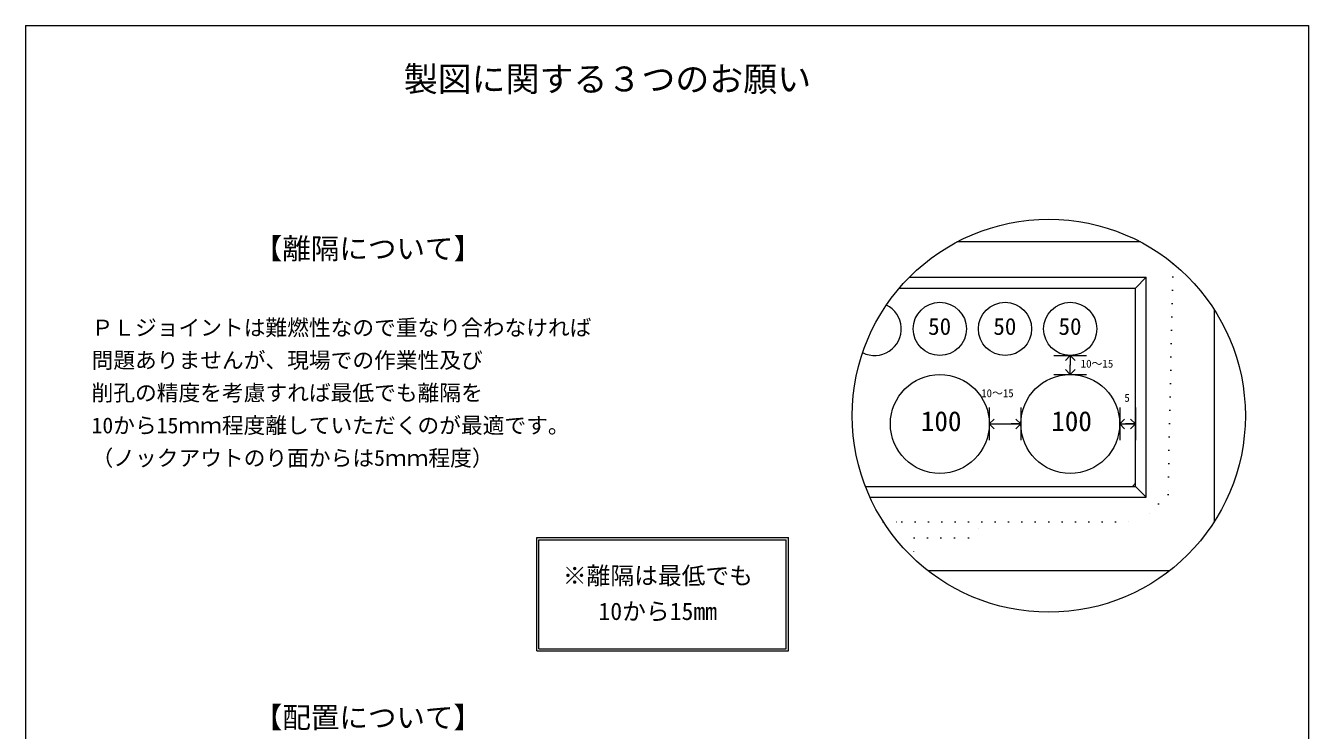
# Model space of a CAD drawing. Units: millimetres, scale not verified. Extents: x -4890 to 18490, y -2302 to 2302.
# Drawn here: x -4890 to -1830, y 620 to 2302 of the extents above; entities that cross this region are included whole.
import ezdxf
from ezdxf.enums import TextEntityAlignment as Align

# ---------------------------------------------------------------- set-up
doc = ezdxf.new("R2010")
doc.units = ezdxf.units.MM
doc.header["$LTSCALE"] = 10
doc.linetypes.add('DASHED1', pattern=[1.8, 1.2, -0.6])
doc.linetypes.add('USER5', pattern=[3.185, 0.01, -3.175])
for name, color, linetype, lineweight in [('0-2_waku', 7, 'Continuous', 18), ('0-3_gaikei', 7, 'Continuous', 18), ('0-4_kakure', 7, 'DASHED1', 5), ('0-5_sunpou', 7, 'Continuous', 5), ('0-8_hole', 7, 'Continuous', 18), ('0-9_uchigawa', 6, 'Continuous', 18), ('0-E_文字１', 7, 'Continuous', 18)]:
    doc.layers.add(name, color=color, linetype=linetype, lineweight=lineweight)
doc.styles.add('ＭＳ ゴシック', font='')
doc.styles.get('ＭＳ ゴシック').set_extended_font_data('MS Gothic')

# ---------------------------------------------------------------- blocks, each defined once
blk = doc.blocks.new('_Open90')
at = {"layer": '0-5_sunpou'}
blk.add_line((0, 0), (-1, 0), dxfattribs=at)
blk.add_lwpolyline([(-0.5, 0.5), (0, 0), (-0.5, -0.5)], dxfattribs=at)

msp = doc.modelspace()

# ---------------------------------------------------------------- linework, layer by layer
at = {"layer": '0-2_waku'}
for p, q in [((-4890.06, 2301.53), (-1830.06, 2301.53)), ((-4890.06, 2301.53), (-1830.06, 2301.53)), ((-4890.06, 2301.53), (-4890.06, -1973.47)), ((-1830.06, 2301.53), (-1830.06, -1973.47))]:
    msp.add_line(p, q, dxfattribs=at)
at = {"layer": '0-3_gaikei'}
for p, q in [((-2230.19, 1785.25), (-2668.32, 1785.25)), ((-2053.97, 1118.51), (-2053.97, 1622.88)), ((-2737.86, 1001.17), (-2160.64, 1001.17))]:
    msp.add_line(p, q, dxfattribs=at)
at = {"layer": '0-4_kakure', "linetype": 'USER5', "lineweight": 18}
for p, q in [((-2844.09, 1117.81), (-2799.88, 1117.81)), ((-2799.88, 1117.81), (-2229.64, 1117.81)), ((-2799.88, 1117.81), (-2229.64, 1117.81)), ((-2770.14, 1078.93), (-2773.28, 1031.8)), ((-2770.14, 1078.93), (-2666.46, 1078.93))]:
    msp.add_line(p, q, dxfattribs=at)
for points in [[(-2152.98, 1734.1), (-2164.84, 1182.61), (-2229.64, 1117.81)], [(-2770.14, 1078.93), (-2640.54, 1078.93), (-2601.66, 1117.81)]]:
    msp.add_lwpolyline(points, dxfattribs=at)
at = {"layer": '0-5_sunpou', "color": 150, "lineweight": 18}
for p, q in [((-2437, 1514.38), (-2359.24, 1514.38)), ((-2437, 1469.02), (-2359.24, 1469.02)), ((-2591.23, 1389.97), (-2591.23, 1312.21)), ((-2516.06, 1389.97), (-2516.06, 1312.21)), ((-2280.08, 1389.97), (-2280.08, 1312.21)), ((-2242.6, 1389.97), (-2242.6, 1312.21)), ((-2591.23, 1351.09), (-2516.06, 1351.09)), ((-2280.08, 1351.09), (-2242.6, 1351.09)), ((-2242.6, 1209.44), (-2249.77, 1202.05))]:
    msp.add_line(p, q, dxfattribs=at)
msp.add_circle((-2449.25, 1370.69), 468.88, dxfattribs=at)
at = {"layer": '0-8_hole'}
for centre, radius in [((-2709.16, 1577.89), 63.5), ((-2553.64, 1577.89), 63.5), ((-2398.12, 1577.89), 63.5), ((-2709.16, 1351.09), 117.94), ((-2398.12, 1351.09), 117.94)]:
    msp.add_circle(centre, radius, dxfattribs=at)
msp.add_arc((-2864.68, 1577.89), 63.5, 243.19936, 63.78529, dxfattribs=at)
at = {"layer": '0-9_uchigawa'}
for p, q in [((-2782.03, 1701.01), (-2216.68, 1701.01)), ((-2216.68, 1176.13), (-2216.68, 1701.01)), ((-2805.89, 1675.09), (-2799.88, 1675.09)), ((-2242.6, 1202.05), (-2242.6, 1675.09)), ((-2886.75, 1202.05), (-2799.88, 1202.05)), ((-2799.88, 1202.05), (-2242.6, 1202.05)), ((-2216.68, 1176.13), (-2242.6, 1202.05)), ((-2875.86, 1176.13), (-2799.88, 1176.13)), ((-2799.88, 1176.13), (-2216.68, 1176.13)), ((-3670.52, 1079.79), (-3070.52, 1079.79)), ((-3670.52, 809.79), (-3670.52, 1079.79)), ((-3665.52, 1074.79), (-3075.52, 1074.79)), ((-3665.52, 814.79), (-3665.52, 1074.79)), ((-3075.52, 814.79), (-3075.52, 1074.79)), ((-3070.52, 809.79), (-3070.52, 1079.79)), ((-3670.52, 809.79), (-3070.52, 809.79)), ((-3665.52, 814.79), (-3075.52, 814.79))]:
    msp.add_line(p, q, dxfattribs=at)
msp.add_lwpolyline([(-2799.88, 1675.09), (-2242.6, 1675.09), (-2216.68, 1701.01)], dxfattribs=at)

# ---------------------------------------------------------------- block references
at = {"layer": '0-5_sunpou', "xscale": 23.328, "yscale": 23.328}
for p, rotation in [((-2398.12, 1514.38), 90), ((-2398.12, 1469.02), 270), ((-2591.23, 1351.09), 180), ((-2280.08, 1351.09), 180)]:
    msp.add_blockref('_Open90', p, dxfattribs=dict(at, rotation=rotation))
for p in [(-2516.06, 1351.09), (-2242.6, 1351.09)]:
    msp.add_blockref('_Open90', p, dxfattribs=at)

# ---------------------------------------------------------------- texts
at = {"layer": '0-E_文字１', "style": 'ＭＳ ゴシック'}
for s, height, p in [('製図に関する３つのお願い', 59.38, (-3988.11, 2126.74)), ('【離隔について】', 49.88, (-4345.71, 1729.64)), ('ＰＬジョイントは難燃性なので重なり合わなければ', 38.01, (-4732.83, 1550.52)), ('50', 40.38, (-2737.14, 1551.52)), ('50', 40.38, (-2581.62, 1551.52)), ('50', 40.38, (-2426.1, 1551.52)), ('問題ありませんが、現場での作業性及び', 38.01, (-4732.83, 1472.76)), ('10～15', 19, (-2373.06, 1479.7)), ('削孔の精度を考慮すれば最低でも離隔を', 38.01, (-4732.83, 1395)), ('10～15', 19, (-2610.59, 1409.2)), ('5', 19, (-2268.92, 1398.17)), ('100', 47.51, (-2754.45, 1319.75)), ('100', 47.51, (-2443.41, 1319.75)), ('10から15ｍｍ程度離していただくのが最適です。', 38.01, (-4732.83, 1317.24)), ('（ノックアウトのり面からは5ｍｍ程度）', 38.01, (-4732.83, 1239.48)), ('※離隔は最低でも', 41.57, (-3608.61, 955.83)), ('\u3000 10から15mm', 41.57, (-3608.61, 870.78)), ('【配置について】', 49.88, (-4345.71, 610.79))]:
    msp.add_text(s, height=height, dxfattribs=at).set_placement(p, align=Align.BOTTOM_LEFT)

doc.saveas('drawing.dxf')
